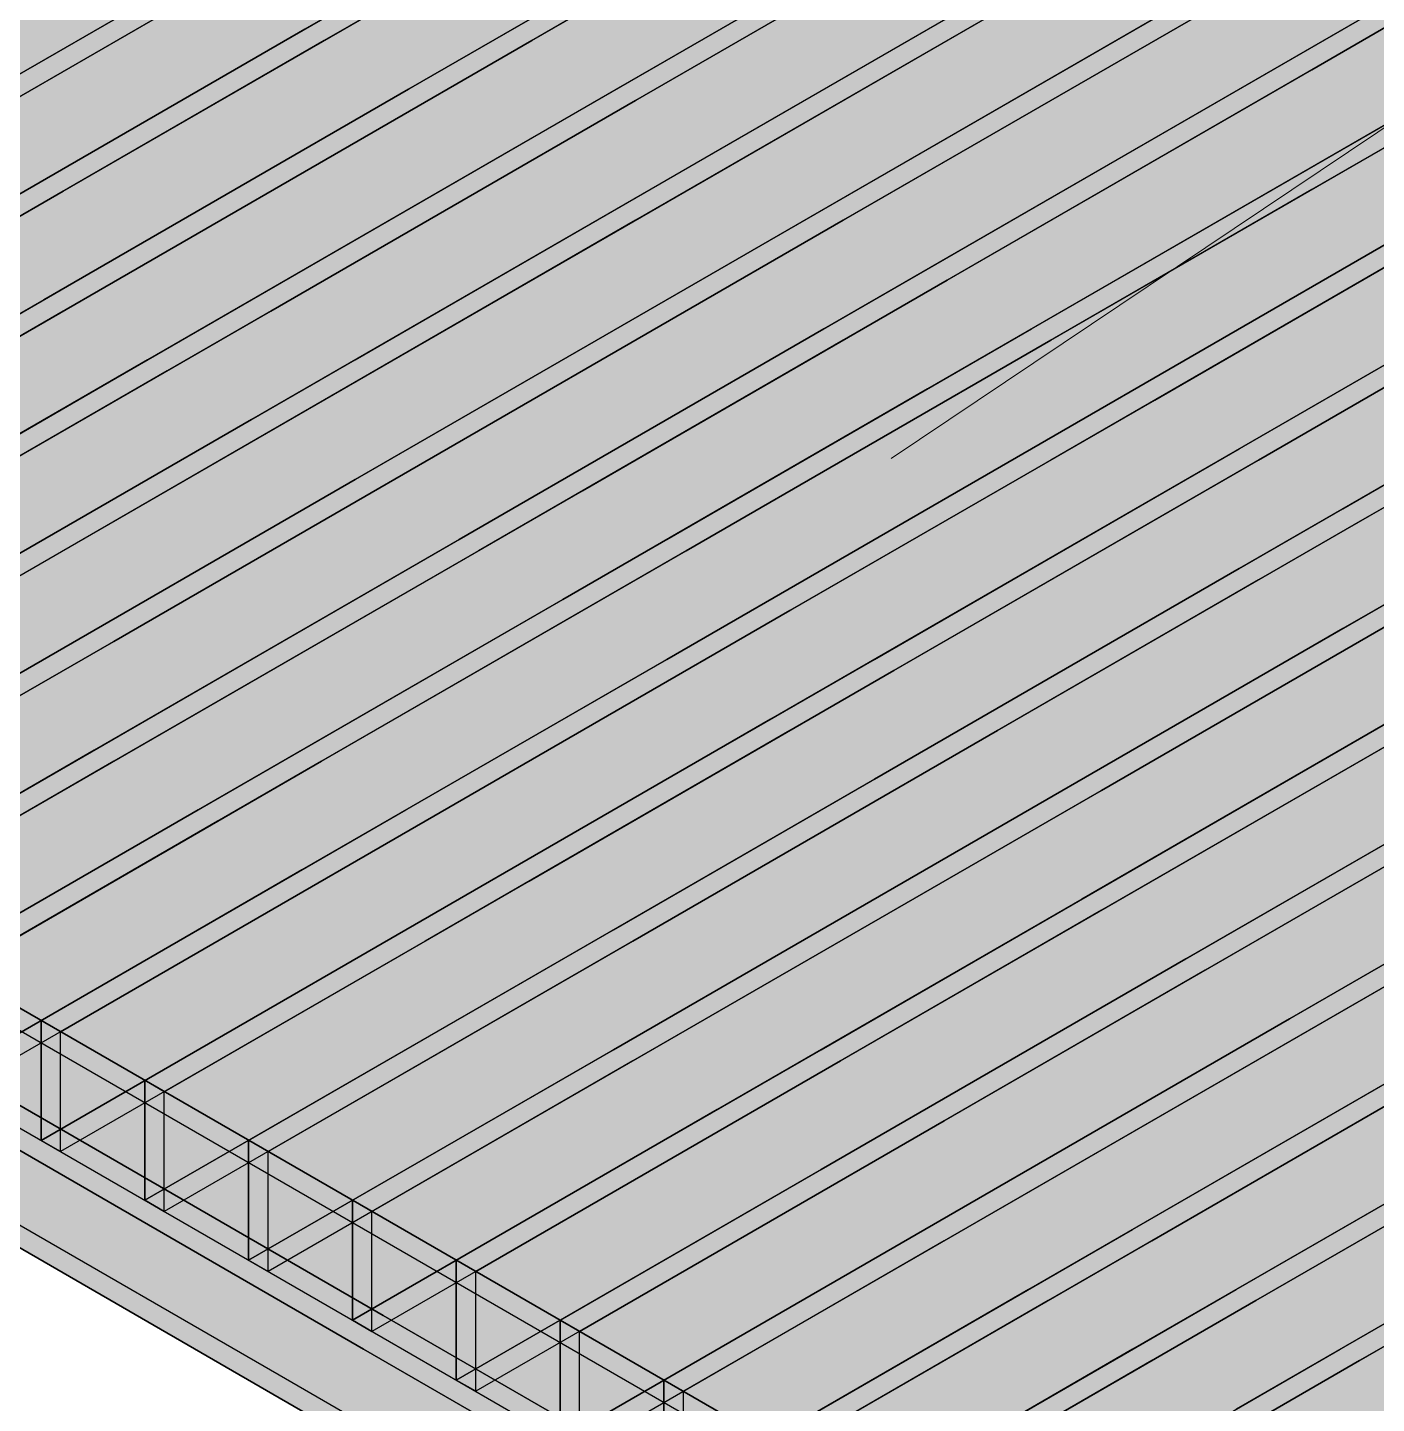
# Model space of a CAD drawing. Header units: metres. Extents: x 0 to 28.4, y 0 to 5.9.
# Drawn here: x 20.823 to 21.395, y 4.732 to 5.315 of the extents above; entities that cross this region are included whole.
import ezdxf

# ---------------------------------------------------------------- set-up
doc = ezdxf.new("R2010")
doc.units = ezdxf.units.M
doc.header["$LTSCALE"] = 0.25
doc.layers.add('ISO-ARISTAS', color=8, linetype='CONTINUOUS')
doc.layers.add('ISO-CONCRETO-SUP', color=254, linetype='CONTINUOUS', true_color=0xe8e8e8)
doc.layers.add('LLAMADAS', color=30, linetype='CONTINUOUS', lineweight=18)

msp = doc.modelspace()

# ---------------------------------------------------------------- linework, layer by layer
at = {"layer": 'ISO-ARISTAS', "color": 250}
for p, q in [((20.94072, 5.3142), (21.09529, 5.40344)), ((21.09529, 5.40344), (20.94072, 5.3142)), ((21.02871, 5.3142), (21.18327, 5.40344)), ((21.02871, 5.3142), (21.18327, 5.40344)), ((21.10354, 5.39868), (20.94897, 5.30944)), ((21.10354, 5.39868), (20.94897, 5.30944)), ((21.03696, 5.30944), (21.19152, 5.39868)), ((21.19152, 5.39868), (21.03696, 5.30944)), ((21.27126, 5.30184), (21.42583, 5.39108)), ((21.42583, 5.39108), (21.27126, 5.30184)), ((21.35925, 5.30184), (21.51382, 5.39108)), ((21.35925, 5.30184), (21.51382, 5.39108)), ((21.43408, 5.38632), (21.27951, 5.29708)), ((21.43408, 5.38632), (21.27951, 5.29708)), ((21.3675, 5.29708), (21.52207, 5.38632)), ((21.52207, 5.38632), (21.3675, 5.29708)), ((20.98471, 5.2888), (21.13928, 5.37804)), ((21.13928, 5.37804), (20.98471, 5.2888)), ((21.0727, 5.2888), (21.22727, 5.37804)), ((21.0727, 5.2888), (21.22727, 5.37804)), ((21.14753, 5.37328), (20.99296, 5.28404)), ((21.14753, 5.37328), (20.99296, 5.28404)), ((21.08095, 5.28404), (21.23552, 5.37328)), ((21.23552, 5.37328), (21.08095, 5.28404)), ((21.31526, 5.27644), (21.46983, 5.36568)), ((21.46983, 5.36568), (21.31526, 5.27644)), ((20.78615, 5.27576), (20.94072, 5.365)), ((20.78615, 5.27576), (20.94072, 5.365)), ((20.7944, 5.271), (20.94897, 5.36024)), ((20.94897, 5.36024), (20.7944, 5.271)), ((21.47807, 5.36092), (21.32351, 5.27168)), ((21.47807, 5.36092), (21.32351, 5.27168)), ((21.02871, 5.2634), (21.18327, 5.35264)), ((21.18327, 5.35264), (21.02871, 5.2634)), ((21.19152, 5.34788), (21.03696, 5.25864)), ((21.19152, 5.34788), (21.03696, 5.25864)), ((21.11669, 5.2634), (21.27126, 5.35264)), ((21.11669, 5.2634), (21.27126, 5.35264)), ((21.12494, 5.25864), (21.27951, 5.34788)), ((21.27951, 5.34788), (21.12494, 5.25864)), ((20.74216, 5.25036), (20.89672, 5.3396)), ((20.89672, 5.3396), (20.74216, 5.25036)), ((20.83014, 5.25036), (20.98471, 5.3396)), ((20.83014, 5.25036), (20.98471, 5.3396)), ((21.35925, 5.25104), (21.51382, 5.34028)), ((21.51382, 5.34028), (21.35925, 5.25104)), ((20.90497, 5.33484), (20.75041, 5.2456)), ((20.90497, 5.33484), (20.75041, 5.2456)), ((20.83839, 5.2456), (20.99296, 5.33484)), ((20.99296, 5.33484), (20.83839, 5.2456)), ((21.52207, 5.33552), (21.3675, 5.24628)), ((21.52207, 5.33552), (21.3675, 5.24628)), ((21.0727, 5.238), (21.22727, 5.32724)), ((21.22727, 5.32724), (21.0727, 5.238)), ((21.16069, 5.238), (21.31526, 5.32724)), ((21.16069, 5.238), (21.31526, 5.32724)), ((21.23552, 5.32248), (21.08095, 5.23324)), ((21.23552, 5.32248), (21.08095, 5.23324)), ((21.16894, 5.23324), (21.32351, 5.32248)), ((21.32351, 5.32248), (21.16894, 5.23324)), ((20.78615, 5.22496), (20.94072, 5.3142)), ((20.94072, 5.3142), (20.78615, 5.22496)), ((20.87414, 5.22496), (21.02871, 5.3142)), ((20.87414, 5.22496), (21.02871, 5.3142)), ((20.94897, 5.30944), (20.7944, 5.2202)), ((20.94897, 5.30944), (20.7944, 5.2202)), ((20.88239, 5.2202), (21.03696, 5.30944)), ((21.03696, 5.30944), (20.88239, 5.2202)), ((21.11669, 5.2126), (21.27126, 5.30184)), ((21.27126, 5.30184), (21.11669, 5.2126)), ((21.20468, 5.2126), (21.35925, 5.30184)), ((21.20468, 5.2126), (21.35925, 5.30184)), ((21.27951, 5.29708), (21.12494, 5.20784)), ((21.27951, 5.29708), (21.12494, 5.20784)), ((21.21293, 5.20784), (21.3675, 5.29708)), ((21.3675, 5.29708), (21.21293, 5.20784)), ((20.83014, 5.19956), (20.98471, 5.2888)), ((20.98471, 5.2888), (20.83014, 5.19956)), ((20.99296, 5.28404), (20.83839, 5.1948)), ((20.99296, 5.28404), (20.83839, 5.1948)), ((20.91813, 5.19956), (21.0727, 5.2888)), ((20.91813, 5.19956), (21.0727, 5.2888)), ((20.92638, 5.1948), (21.08095, 5.28404)), ((21.08095, 5.28404), (20.92638, 5.1948)), ((21.16069, 5.1872), (21.31526, 5.27644)), ((21.31526, 5.27644), (21.16069, 5.1872)), ((21.24868, 5.1872), (21.40325, 5.27644)), ((21.24868, 5.1872), (21.40325, 5.27644)), ((21.32351, 5.27168), (21.16894, 5.18244)), ((21.32351, 5.27168), (21.16894, 5.18244)), ((21.25693, 5.18244), (21.41149, 5.27168)), ((21.41149, 5.27168), (21.25693, 5.18244)), ((20.87414, 5.17416), (21.02871, 5.2634)), ((21.02871, 5.2634), (20.87414, 5.17416)), ((20.96213, 5.17416), (21.11669, 5.2634)), ((20.96213, 5.17416), (21.11669, 5.2634)), ((21.03696, 5.25864), (20.88239, 5.1694)), ((21.03696, 5.25864), (20.88239, 5.1694)), ((20.97038, 5.1694), (21.12494, 5.25864)), ((21.12494, 5.25864), (20.97038, 5.1694)), ((20.67558, 5.16112), (20.83014, 5.25036)), ((20.67558, 5.16112), (20.83014, 5.25036)), ((21.20468, 5.1618), (21.35925, 5.25104)), ((21.35925, 5.25104), (21.20468, 5.1618)), ((21.29267, 5.1618), (21.44724, 5.25104)), ((21.29267, 5.1618), (21.44724, 5.25104)), ((20.68382, 5.15636), (20.83839, 5.2456)), ((20.83839, 5.2456), (20.68382, 5.15636)), ((21.3675, 5.24628), (21.21293, 5.15704)), ((21.3675, 5.24628), (21.21293, 5.15704)), ((21.30092, 5.15704), (21.45549, 5.24628)), ((21.45549, 5.24628), (21.30092, 5.15704)), ((20.91813, 5.14876), (21.0727, 5.238)), ((21.0727, 5.238), (20.91813, 5.14876)), ((21.00612, 5.14876), (21.16069, 5.238)), ((21.00612, 5.14876), (21.16069, 5.238)), ((21.08095, 5.23324), (20.92638, 5.144)), ((21.08095, 5.23324), (20.92638, 5.144)), ((21.01437, 5.144), (21.16894, 5.23324)), ((21.16894, 5.23324), (21.01437, 5.144)), ((21.24868, 5.1364), (21.40325, 5.22564)), ((21.40325, 5.22564), (21.24868, 5.1364)), ((21.33667, 5.1364), (21.49123, 5.22564)), ((21.33667, 5.1364), (21.49123, 5.22564)), ((20.71957, 5.13572), (20.87414, 5.22496)), ((20.71957, 5.13572), (20.87414, 5.22496)), ((20.72782, 5.13096), (20.88239, 5.2202)), ((20.88239, 5.2202), (20.72782, 5.13096)), ((21.41149, 5.22088), (21.25693, 5.13164)), ((21.41149, 5.22088), (21.25693, 5.13164)), ((21.34491, 5.13164), (21.49948, 5.22088)), ((21.49948, 5.22088), (21.34491, 5.13164)), ((20.96213, 5.12336), (21.11669, 5.2126)), ((21.11669, 5.2126), (20.96213, 5.12336)), ((21.05011, 5.12336), (21.20468, 5.2126)), ((21.05011, 5.12336), (21.20468, 5.2126)), ((21.12494, 5.20784), (20.97038, 5.1186)), ((21.12494, 5.20784), (20.97038, 5.1186)), ((21.05836, 5.1186), (21.21293, 5.20784)), ((21.21293, 5.20784), (21.05836, 5.1186)), ((20.67558, 5.11032), (20.83014, 5.19956)), ((20.83014, 5.19956), (20.67558, 5.11032)), ((20.76356, 5.11032), (20.91813, 5.19956)), ((20.76356, 5.11032), (20.91813, 5.19956)), ((21.29267, 5.111), (21.44724, 5.20024)), ((21.44724, 5.20024), (21.29267, 5.111)), ((21.38066, 5.111), (21.53523, 5.20024)), ((21.38066, 5.111), (21.53523, 5.20024)), ((20.83839, 5.1948), (20.68382, 5.10556)), ((20.83839, 5.1948), (20.68382, 5.10556)), ((20.77181, 5.10556), (20.92638, 5.1948)), ((20.92638, 5.1948), (20.77181, 5.10556)), ((21.45549, 5.19548), (21.30092, 5.10624)), ((21.45549, 5.19548), (21.30092, 5.10624)), ((21.38891, 5.10624), (21.54348, 5.19548)), ((21.54348, 5.19548), (21.38891, 5.10624)), ((21.00612, 5.09796), (21.16069, 5.1872)), ((21.16069, 5.1872), (21.00612, 5.09796)), ((21.09411, 5.09796), (21.24868, 5.1872)), ((21.09411, 5.09796), (21.24868, 5.1872)), ((21.16894, 5.18244), (21.01437, 5.0932)), ((21.16894, 5.18244), (21.01437, 5.0932)), ((21.10236, 5.0932), (21.25693, 5.18244)), ((21.25693, 5.18244), (21.10236, 5.0932)), ((20.71957, 5.08492), (20.87414, 5.17416)), ((20.87414, 5.17416), (20.71957, 5.08492)), ((20.80756, 5.08492), (20.96213, 5.17416)), ((20.80756, 5.08492), (20.96213, 5.17416)), ((21.33667, 5.0856), (21.49123, 5.17484)), ((21.49123, 5.17484), (21.33667, 5.0856)), ((20.88239, 5.1694), (20.72782, 5.08016)), ((20.88239, 5.1694), (20.72782, 5.08016)), ((20.81581, 5.08016), (20.97038, 5.1694)), ((20.97038, 5.1694), (20.81581, 5.08016)), ((21.49948, 5.17008), (21.34491, 5.08084)), ((21.49948, 5.17008), (21.34491, 5.08084)), ((21.05011, 5.07256), (21.20468, 5.1618)), ((21.20468, 5.1618), (21.05011, 5.07256)), ((21.1381, 5.07256), (21.29267, 5.1618)), ((21.1381, 5.07256), (21.29267, 5.1618)), ((21.21293, 5.15704), (21.05836, 5.0678)), ((21.21293, 5.15704), (21.05836, 5.0678)), ((21.14635, 5.0678), (21.30092, 5.15704)), ((21.30092, 5.15704), (21.14635, 5.0678)), ((20.76356, 5.05952), (20.91813, 5.14876)), ((20.91813, 5.14876), (20.76356, 5.05952)), ((20.92638, 5.144), (20.77181, 5.05476)), ((20.92638, 5.144), (20.77181, 5.05476)), ((20.85155, 5.05952), (21.00612, 5.14876)), ((20.85155, 5.05952), (21.00612, 5.14876)), ((20.8598, 5.05476), (21.01437, 5.144)), ((21.01437, 5.144), (20.8598, 5.05476)), ((21.38066, 5.0602), (21.53523, 5.14944)), ((21.53523, 5.14944), (21.38066, 5.0602)), ((21.54348, 5.14468), (21.38891, 5.05544)), ((21.54348, 5.14468), (21.38891, 5.05544)), ((21.09411, 5.04716), (21.24868, 5.1364)), ((21.24868, 5.1364), (21.09411, 5.04716)), ((21.1821, 5.04716), (21.33667, 5.1364)), ((21.1821, 5.04716), (21.33667, 5.1364)), ((21.25693, 5.13164), (21.10236, 5.0424)), ((21.25693, 5.13164), (21.10236, 5.0424)), ((21.19035, 5.0424), (21.34491, 5.13164)), ((21.34491, 5.13164), (21.19035, 5.0424)), ((20.80756, 5.03412), (20.96213, 5.12336)), ((20.96213, 5.12336), (20.80756, 5.03412)), ((20.89555, 5.03412), (21.05011, 5.12336)), ((20.89555, 5.03412), (21.05011, 5.12336)), ((20.97038, 5.1186), (20.81581, 5.02936)), ((20.97038, 5.1186), (20.81581, 5.02936)), ((20.9038, 5.02936), (21.05836, 5.1186)), ((21.05836, 5.1186), (20.9038, 5.02936)), ((21.1381, 5.02176), (21.29267, 5.111)), ((21.29267, 5.111), (21.1381, 5.02176)), ((21.22609, 5.02176), (21.38066, 5.111)), ((21.22609, 5.02176), (21.38066, 5.111)), ((21.30092, 5.10624), (21.14635, 5.017)), ((21.30092, 5.10624), (21.14635, 5.017)), ((21.23434, 5.017), (21.38891, 5.10624)), ((21.38891, 5.10624), (21.23434, 5.017)), ((20.85155, 5.00872), (21.00612, 5.09796)), ((21.00612, 5.09796), (20.85155, 5.00872)), ((20.93954, 5.00872), (21.09411, 5.09796)), ((20.93954, 5.00872), (21.09411, 5.09796)), ((21.01437, 5.0932), (20.8598, 5.00396)), ((21.01437, 5.0932), (20.8598, 5.00396)), ((20.94779, 5.00396), (21.10236, 5.0932)), ((21.10236, 5.0932), (20.94779, 5.00396)), ((21.1821, 4.99636), (21.33667, 5.0856)), ((21.33667, 5.0856), (21.1821, 4.99636)), ((21.27009, 4.99636), (21.42465, 5.0856)), ((21.27009, 4.99636), (21.42465, 5.0856)), ((21.34491, 5.08084), (21.19035, 4.9916)), ((21.34491, 5.08084), (21.19035, 4.9916)), ((21.27833, 4.9916), (21.4329, 5.08084)), ((21.4329, 5.08084), (21.27833, 4.9916)), ((20.89555, 4.98332), (21.05011, 5.07256)), ((21.05011, 5.07256), (20.89555, 4.98332)), ((20.98353, 4.98332), (21.1381, 5.07256)), ((20.98353, 4.98332), (21.1381, 5.07256)), ((21.05836, 5.0678), (20.9038, 4.97856)), ((21.05836, 5.0678), (20.9038, 4.97856)), ((20.99178, 4.97856), (21.14635, 5.0678)), ((21.14635, 5.0678), (20.99178, 4.97856)), ((20.69698, 4.97028), (20.85155, 5.05952)), ((20.69698, 4.97028), (20.85155, 5.05952)), ((21.22609, 4.97096), (21.38066, 5.0602)), ((21.38066, 5.0602), (21.22609, 4.97096)), ((21.31408, 4.97096), (21.46865, 5.0602)), ((21.31408, 4.97096), (21.46865, 5.0602)), ((20.70523, 4.96552), (20.8598, 5.05476)), ((20.8598, 5.05476), (20.70523, 4.96552)), ((21.38891, 5.05544), (21.23434, 4.9662)), ((21.38891, 5.05544), (21.23434, 4.9662)), ((21.32233, 4.9662), (21.4769, 5.05544)), ((21.4769, 5.05544), (21.32233, 4.9662)), ((20.93954, 4.95792), (21.09411, 5.04716)), ((21.09411, 5.04716), (20.93954, 4.95792)), ((21.02753, 4.95792), (21.1821, 5.04716)), ((21.02753, 4.95792), (21.1821, 5.04716)), ((21.10236, 5.0424), (20.94779, 4.95316)), ((21.10236, 5.0424), (20.94779, 4.95316)), ((21.03578, 4.95316), (21.19035, 5.0424)), ((21.19035, 5.0424), (21.03578, 4.95316)), ((20.74098, 4.94488), (20.89555, 5.03412)), ((20.74098, 4.94488), (20.89555, 5.03412)), ((21.27009, 4.94556), (21.42465, 5.0348)), ((21.42465, 5.0348), (21.27009, 4.94556)), ((21.35807, 4.94556), (21.51264, 5.0348)), ((21.35807, 4.94556), (21.51264, 5.0348)), ((20.74923, 4.94012), (20.9038, 5.02936)), ((20.9038, 5.02936), (20.74923, 4.94012)), ((21.4329, 5.03004), (21.27833, 4.9408)), ((21.4329, 5.03004), (21.27833, 4.9408)), ((21.36632, 4.9408), (21.52089, 5.03004)), ((21.52089, 5.03004), (21.36632, 4.9408)), ((20.98353, 4.93252), (21.1381, 5.02176)), ((21.1381, 5.02176), (20.98353, 4.93252)), ((21.07152, 4.93252), (21.22609, 5.02176)), ((21.07152, 4.93252), (21.22609, 5.02176)), ((21.14635, 5.017), (20.99178, 4.92776)), ((21.14635, 5.017), (20.99178, 4.92776)), ((21.07977, 4.92776), (21.23434, 5.017)), ((21.23434, 5.017), (21.07977, 4.92776)), ((20.69698, 4.91948), (20.85155, 5.00872)), ((20.85155, 5.00872), (20.69698, 4.91948)), ((20.8598, 5.00396), (20.70523, 4.91472)), ((20.8598, 5.00396), (20.70523, 4.91472)), ((20.78497, 4.91948), (20.93954, 5.00872)), ((20.78497, 4.91948), (20.93954, 5.00872)), ((20.79322, 4.91472), (20.94779, 5.00396)), ((20.94779, 5.00396), (20.79322, 4.91472)), ((21.31408, 4.92016), (21.46865, 5.0094)), ((21.46865, 5.0094), (21.31408, 4.92016)), ((21.4769, 5.00464), (21.32233, 4.9154)), ((21.4769, 5.00464), (21.32233, 4.9154)), ((21.02753, 4.90712), (21.1821, 4.99636)), ((21.1821, 4.99636), (21.02753, 4.90712)), ((21.11552, 4.90712), (21.27009, 4.99636)), ((21.11552, 4.90712), (21.27009, 4.99636)), ((21.19035, 4.9916), (21.03578, 4.90236)), ((21.19035, 4.9916), (21.03578, 4.90236)), ((21.12377, 4.90236), (21.27833, 4.9916)), ((21.27833, 4.9916), (21.12377, 4.90236)), ((20.74098, 4.89408), (20.89555, 4.98332)), ((20.89555, 4.98332), (20.74098, 4.89408)), ((20.82897, 4.89408), (20.98353, 4.98332)), ((20.82897, 4.89408), (20.98353, 4.98332)), ((21.35807, 4.89476), (21.51264, 4.984)), ((21.51264, 4.984), (21.35807, 4.89476)), ((20.9038, 4.97856), (20.74923, 4.88932)), ((20.9038, 4.97856), (20.74923, 4.88932)), ((20.83722, 4.88932), (20.99178, 4.97856)), ((20.99178, 4.97856), (20.83722, 4.88932)), ((21.52089, 4.97924), (21.36632, 4.89)), ((21.52089, 4.97924), (21.36632, 4.89)), ((21.07152, 4.88172), (21.22609, 4.97096)), ((21.22609, 4.97096), (21.07152, 4.88172)), ((21.15951, 4.88172), (21.31408, 4.97096)), ((21.15951, 4.88172), (21.31408, 4.97096)), ((21.23434, 4.9662), (21.07977, 4.87696)), ((21.23434, 4.9662), (21.07977, 4.87696)), ((21.16776, 4.87696), (21.32233, 4.9662)), ((21.32233, 4.9662), (21.16776, 4.87696)), ((20.78497, 4.86868), (20.93954, 4.95792)), ((20.93954, 4.95792), (20.78497, 4.86868)), ((20.87296, 4.86868), (21.02753, 4.95792)), ((20.87296, 4.86868), (21.02753, 4.95792)), ((20.94779, 4.95316), (20.79322, 4.86392)), ((20.94779, 4.95316), (20.79322, 4.86392)), ((20.88121, 4.86392), (21.03578, 4.95316)), ((21.03578, 4.95316), (20.88121, 4.86392)), ((21.11552, 4.85632), (21.27009, 4.94556)), ((21.27009, 4.94556), (21.11552, 4.85632)), ((21.20351, 4.85632), (21.35807, 4.94556)), ((21.20351, 4.85632), (21.35807, 4.94556)), ((21.27833, 4.9408), (21.12377, 4.85156)), ((21.27833, 4.9408), (21.12377, 4.85156)), ((21.21175, 4.85156), (21.36632, 4.9408)), ((21.36632, 4.9408), (21.21175, 4.85156)), ((20.82897, 4.84328), (20.98353, 4.93252)), ((20.98353, 4.93252), (20.82897, 4.84328)), ((20.91695, 4.84328), (21.07152, 4.93252)), ((20.91695, 4.84328), (21.07152, 4.93252)), ((20.99178, 4.92776), (20.83722, 4.83852)), ((20.99178, 4.92776), (20.83722, 4.83852)), ((20.9252, 4.83852), (21.07977, 4.92776)), ((21.07977, 4.92776), (20.9252, 4.83852)), ((21.15951, 4.83092), (21.31408, 4.92016)), ((21.31408, 4.92016), (21.15951, 4.83092)), ((21.2475, 4.83092), (21.40207, 4.92016)), ((21.2475, 4.83092), (21.40207, 4.92016)), ((21.32233, 4.9154), (21.16776, 4.82616)), ((21.32233, 4.9154), (21.16776, 4.82616)), ((21.25575, 4.82616), (21.41032, 4.9154)), ((21.41032, 4.9154), (21.25575, 4.82616)), ((20.96566, 4.80564), (20.79297, 4.90534)), ((20.96566, 4.80564), (20.79297, 4.90534)), ((20.97391, 4.8104), (20.80122, 4.9101)), ((20.80122, 4.9101), (20.97391, 4.8104)), ((20.87296, 4.81788), (21.02753, 4.90712)), ((21.02753, 4.90712), (20.87296, 4.81788)), ((20.96095, 4.81788), (21.11552, 4.90712)), ((20.96095, 4.81788), (21.11552, 4.90712)), ((21.03578, 4.90236), (20.88121, 4.81312)), ((21.03578, 4.90236), (20.88121, 4.81312)), ((20.9692, 4.81312), (21.12377, 4.90236)), ((21.12377, 4.90236), (20.9692, 4.81312)), ((20.82897, 4.84328), (20.82897, 4.89408)), ((20.83722, 4.88932), (20.82897, 4.89408)), ((20.83722, 4.88932), (20.82897, 4.89408)), ((20.82897, 4.89408), (20.82897, 4.84328)), ((21.20351, 4.80552), (21.35807, 4.89476)), ((21.35807, 4.89476), (21.20351, 4.80552)), ((21.29149, 4.80552), (21.44606, 4.89476)), ((21.29149, 4.80552), (21.44606, 4.89476)), ((20.83722, 4.83852), (20.83722, 4.88932)), ((20.83722, 4.83852), (20.83722, 4.88932)), ((21.36632, 4.89), (21.21175, 4.80076)), ((21.36632, 4.89), (21.21175, 4.80076)), ((21.29974, 4.80076), (21.45431, 4.89)), ((21.45431, 4.89), (21.29974, 4.80076)), ((20.91695, 4.79248), (21.07152, 4.88172)), ((21.07152, 4.88172), (20.91695, 4.79248)), ((21.00494, 4.79248), (21.15951, 4.88172)), ((21.00494, 4.79248), (21.15951, 4.88172)), ((21.07977, 4.87696), (20.9252, 4.78772)), ((21.07977, 4.87696), (20.9252, 4.78772)), ((21.01319, 4.78772), (21.16776, 4.87696)), ((21.16776, 4.87696), (21.01319, 4.78772)), ((20.97391, 4.76912), (20.80122, 4.86883)), ((20.80122, 4.86883), (20.97391, 4.76912)), ((20.87296, 4.81788), (20.87296, 4.86868)), ((20.88121, 4.86392), (20.87296, 4.86868)), ((20.88121, 4.86392), (20.87296, 4.86868)), ((20.87296, 4.86868), (20.87296, 4.81788)), ((20.88121, 4.81312), (20.88121, 4.86392)), ((20.88121, 4.81312), (20.88121, 4.86392)), ((21.2475, 4.78012), (21.40207, 4.86936)), ((21.40207, 4.86936), (21.2475, 4.78012)), ((21.41032, 4.8646), (21.25575, 4.77536)), ((21.41032, 4.8646), (21.25575, 4.77536)), ((21.33549, 4.78012), (21.49006, 4.86936)), ((21.33549, 4.78012), (21.49006, 4.86936)), ((21.34374, 4.77536), (21.4983, 4.8646)), ((21.4983, 4.8646), (21.34374, 4.77536)), ((20.80122, 4.8593), (20.97391, 4.7596)), ((20.80122, 4.8593), (20.97391, 4.7596)), ((20.80122, 4.8593), (20.97391, 4.7596)), ((20.80122, 4.8593), (20.97391, 4.7596)), ((20.96566, 4.75484), (20.79297, 4.85454)), ((20.79297, 4.85454), (20.96566, 4.75484)), ((20.96095, 4.76708), (21.11552, 4.85632)), ((21.11552, 4.85632), (20.96095, 4.76708)), ((21.04894, 4.76708), (21.20351, 4.85632)), ((21.04894, 4.76708), (21.20351, 4.85632)), ((21.12377, 4.85156), (20.9692, 4.76232)), ((21.12377, 4.85156), (20.9692, 4.76232)), ((21.05719, 4.76232), (21.21175, 4.85156)), ((21.21175, 4.85156), (21.05719, 4.76232)), ((20.92991, 4.74372), (20.75723, 4.84342)), ((20.92991, 4.74372), (20.75723, 4.84342)), ((20.83722, 4.83852), (20.82897, 4.84328)), ((20.82897, 4.84328), (20.83722, 4.83852)), ((20.91695, 4.79248), (20.91695, 4.84328)), ((20.9252, 4.83852), (20.91695, 4.84328)), ((20.9252, 4.83852), (20.91695, 4.84328)), ((20.91695, 4.84328), (20.91695, 4.79248)), ((21.29149, 4.75472), (21.44606, 4.84396)), ((21.44606, 4.84396), (21.29149, 4.75472)), ((21.37948, 4.75472), (21.53405, 4.84396)), ((21.37948, 4.75472), (21.53405, 4.84396)), ((20.9252, 4.78772), (20.9252, 4.83852)), ((20.9252, 4.78772), (20.9252, 4.83852)), ((21.45431, 4.8392), (21.29974, 4.74996)), ((21.45431, 4.8392), (21.29974, 4.74996)), ((21.38773, 4.74996), (21.5423, 4.8392)), ((21.5423, 4.8392), (21.38773, 4.74996)), ((20.92991, 4.7342), (20.75723, 4.8339)), ((20.75723, 4.8339), (20.92991, 4.7342)), ((21.00494, 4.74168), (21.15951, 4.83092)), ((21.15951, 4.83092), (21.00494, 4.74168)), ((21.09293, 4.74168), (21.2475, 4.83092)), ((21.09293, 4.74168), (21.2475, 4.83092)), ((21.16776, 4.82616), (21.01319, 4.73692)), ((21.16776, 4.82616), (21.01319, 4.73692)), ((21.10118, 4.73692), (21.25575, 4.82616)), ((21.25575, 4.82616), (21.10118, 4.73692)), ((20.88121, 4.81312), (20.87296, 4.81788)), ((20.87296, 4.81788), (20.88121, 4.81312)), ((20.96095, 4.76708), (20.96095, 4.81788)), ((20.9692, 4.81312), (20.96095, 4.81788)), ((20.9692, 4.81312), (20.96095, 4.81788)), ((20.96095, 4.81788), (20.96095, 4.76708)), ((21.33549, 4.72932), (21.49006, 4.81856)), ((21.49006, 4.81856), (21.33549, 4.72932)), ((20.9692, 4.76232), (20.9692, 4.81312)), ((20.9692, 4.76232), (20.9692, 4.81312)), ((21.4983, 4.8138), (21.34374, 4.72456)), ((21.4983, 4.8138), (21.34374, 4.72456)), ((21.13834, 4.70594), (20.96566, 4.80564)), ((21.13834, 4.70594), (20.96566, 4.80564)), ((21.14659, 4.7107), (20.97391, 4.8104)), ((20.97391, 4.8104), (21.14659, 4.7107)), ((21.04894, 4.71628), (21.20351, 4.80552)), ((21.20351, 4.80552), (21.04894, 4.71628)), ((21.13693, 4.71628), (21.29149, 4.80552)), ((21.13693, 4.71628), (21.29149, 4.80552)), ((21.21175, 4.80076), (21.05719, 4.71152)), ((21.21175, 4.80076), (21.05719, 4.71152)), ((21.14517, 4.71152), (21.29974, 4.80076)), ((21.29974, 4.80076), (21.14517, 4.71152)), ((20.9252, 4.78772), (20.91695, 4.79248)), ((20.91695, 4.79248), (20.9252, 4.78772)), ((21.00494, 4.74168), (21.00494, 4.79248)), ((21.01319, 4.78772), (21.00494, 4.79248)), ((21.01319, 4.78772), (21.00494, 4.79248)), ((21.00494, 4.79248), (21.00494, 4.74168)), ((21.01319, 4.73692), (21.01319, 4.78772)), ((21.01319, 4.73692), (21.01319, 4.78772)), ((21.09293, 4.69088), (21.2475, 4.78012)), ((21.2475, 4.78012), (21.09293, 4.69088)), ((21.18092, 4.69088), (21.33549, 4.78012)), ((21.18092, 4.69088), (21.33549, 4.78012)), ((21.25575, 4.77536), (21.10118, 4.68612)), ((21.25575, 4.77536), (21.10118, 4.68612)), ((21.18917, 4.68612), (21.34374, 4.77536)), ((21.34374, 4.77536), (21.18917, 4.68612)), ((20.9692, 4.76232), (20.96095, 4.76708)), ((20.96095, 4.76708), (20.9692, 4.76232)), ((21.14659, 4.66943), (20.97391, 4.76912)), ((20.97391, 4.76912), (21.14659, 4.66943)), ((21.04894, 4.71628), (21.04894, 4.76708)), ((21.05719, 4.76232), (21.04894, 4.76708)), ((21.05719, 4.76232), (21.04894, 4.76708)), ((21.04894, 4.76708), (21.04894, 4.71628)), ((20.97391, 4.7596), (21.14659, 4.6599)), ((20.97391, 4.7596), (21.14659, 4.6599)), ((20.97391, 4.7596), (21.14659, 4.6599)), ((20.97391, 4.7596), (21.14659, 4.6599)), ((21.05719, 4.71152), (21.05719, 4.76232)), ((21.05719, 4.71152), (21.05719, 4.76232)), ((21.13834, 4.65514), (20.96566, 4.75484)), ((20.96566, 4.75484), (21.13834, 4.65514)), ((21.13693, 4.66548), (21.29149, 4.75472)), ((21.29149, 4.75472), (21.13693, 4.66548)), ((21.22491, 4.66548), (21.37948, 4.75472)), ((21.22491, 4.66548), (21.37948, 4.75472)), ((21.29974, 4.74996), (21.14517, 4.66072)), ((21.29974, 4.74996), (21.14517, 4.66072)), ((21.23316, 4.66072), (21.38773, 4.74996)), ((21.38773, 4.74996), (21.23316, 4.66072)), ((21.1026, 4.64403), (20.92991, 4.74372)), ((21.1026, 4.64403), (20.92991, 4.74372)), ((21.01319, 4.73692), (21.00494, 4.74168)), ((21.00494, 4.74168), (21.01319, 4.73692)), ((21.09293, 4.69088), (21.09293, 4.74168)), ((21.10118, 4.73692), (21.09293, 4.74168)), ((21.10118, 4.73692), (21.09293, 4.74168)), ((21.09293, 4.74168), (21.09293, 4.69088)), ((21.10118, 4.68612), (21.10118, 4.73692)), ((21.10118, 4.68612), (21.10118, 4.73692)), ((21.1026, 4.6345), (20.92991, 4.7342)), ((20.92991, 4.7342), (21.1026, 4.6345))]:
    msp.add_line(p, q, dxfattribs=at)
at = {"layer": 'ISO-CONCRETO-SUP', "true_color": 0x424b57}
for points in [[(21.09529, 5.40344), (20.94072, 5.3142), (21.09529, 5.45424), (20.94072, 5.365)], [(21.10354, 5.39868), (20.94897, 5.30944), (21.10354, 5.44948), (20.94897, 5.36024)], [(21.42583, 5.39108), (21.27126, 5.30184), (21.42583, 5.44188), (21.27126, 5.35264)], [(21.43408, 5.38632), (21.27951, 5.29708), (21.43408, 5.43712), (21.27951, 5.34788)], [(21.13928, 5.37804), (20.98471, 5.2888), (21.13928, 5.42884), (20.98471, 5.3396)], [(21.14753, 5.37328), (20.99296, 5.28404), (21.14753, 5.42408), (20.99296, 5.33484)], [(20.85273, 5.365), (20.69816, 5.27576), (20.85273, 5.4158), (20.69816, 5.32656)], [(21.46983, 5.36568), (21.31526, 5.27644), (21.46983, 5.41648), (21.31526, 5.32724)], [(20.86098, 5.36024), (20.70641, 5.271), (20.86098, 5.41104), (20.70641, 5.3218)], [(21.47807, 5.36092), (21.32351, 5.27168), (21.47807, 5.41172), (21.32351, 5.32248)], [(21.18327, 5.35264), (21.02871, 5.2634), (21.18327, 5.40344), (21.02871, 5.3142)], [(21.19152, 5.34788), (21.03696, 5.25864), (21.19152, 5.39868), (21.03696, 5.30944)], [(20.89672, 5.3396), (20.74216, 5.25036), (20.89672, 5.3904), (20.74216, 5.30116)], [(21.51382, 5.34028), (21.35925, 5.25104), (21.51382, 5.39108), (21.35925, 5.30184)], [(20.90497, 5.33484), (20.75041, 5.2456), (20.90497, 5.38564), (20.75041, 5.2964)], [(21.52207, 5.33552), (21.3675, 5.24628), (21.52207, 5.38632), (21.3675, 5.29708)], [(21.22727, 5.32724), (21.0727, 5.238), (21.22727, 5.37804), (21.0727, 5.2888)], [(21.23552, 5.32248), (21.08095, 5.23324), (21.23552, 5.37328), (21.08095, 5.28404)], [(20.94072, 5.3142), (20.78615, 5.22496), (20.94072, 5.365), (20.78615, 5.27576)], [(20.94897, 5.30944), (20.7944, 5.2202), (20.94897, 5.36024), (20.7944, 5.271)], [(21.27126, 5.30184), (21.11669, 5.2126), (21.27126, 5.35264), (21.11669, 5.2634)], [(21.27951, 5.29708), (21.12494, 5.20784), (21.27951, 5.34788), (21.12494, 5.25864)], [(20.98471, 5.2888), (20.83014, 5.19956), (20.98471, 5.3396), (20.83014, 5.25036)], [(20.99296, 5.28404), (20.83839, 5.1948), (20.99296, 5.33484), (20.83839, 5.2456)], [(21.31526, 5.27644), (21.16069, 5.1872), (21.31526, 5.32724), (21.16069, 5.238)], [(21.32351, 5.27168), (21.16894, 5.18244), (21.32351, 5.32248), (21.16894, 5.23324)], [(21.02871, 5.2634), (20.87414, 5.17416), (21.02871, 5.3142), (20.87414, 5.22496)], [(21.03696, 5.25864), (20.88239, 5.1694), (21.03696, 5.30944), (20.88239, 5.2202)], [(21.35925, 5.25104), (21.20468, 5.1618), (21.35925, 5.30184), (21.20468, 5.2126)], [(21.3675, 5.24628), (21.21293, 5.15704), (21.3675, 5.29708), (21.21293, 5.20784)], [(21.0727, 5.238), (20.91813, 5.14876), (21.0727, 5.2888), (20.91813, 5.19956)], [(21.08095, 5.23324), (20.92638, 5.144), (21.08095, 5.28404), (20.92638, 5.1948)], [(21.40325, 5.22564), (21.24868, 5.1364), (21.40325, 5.27644), (21.24868, 5.1872)], [(21.41149, 5.22088), (21.25693, 5.13164), (21.41149, 5.27168), (21.25693, 5.18244)], [(21.11669, 5.2126), (20.96213, 5.12336), (21.11669, 5.2634), (20.96213, 5.17416)], [(21.12494, 5.20784), (20.97038, 5.1186), (21.12494, 5.25864), (20.97038, 5.1694)], [(20.83014, 5.19956), (20.67558, 5.11032), (20.83014, 5.25036), (20.67558, 5.16112)], [(21.44724, 5.20024), (21.29267, 5.111), (21.44724, 5.25104), (21.29267, 5.1618)], [(20.83839, 5.1948), (20.68382, 5.10556), (20.83839, 5.2456), (20.68382, 5.15636)], [(21.45549, 5.19548), (21.30092, 5.10624), (21.45549, 5.24628), (21.30092, 5.15704)], [(21.16069, 5.1872), (21.00612, 5.09796), (21.16069, 5.238), (21.00612, 5.14876)], [(21.16894, 5.18244), (21.01437, 5.0932), (21.16894, 5.23324), (21.01437, 5.144)], [(21.49123, 5.17484), (21.33667, 5.0856), (21.49123, 5.22564), (21.33667, 5.1364)], [(20.87414, 5.17416), (20.71957, 5.08492), (20.87414, 5.22496), (20.71957, 5.13572)], [(20.88239, 5.1694), (20.72782, 5.08016), (20.88239, 5.2202), (20.72782, 5.13096)], [(21.49948, 5.17008), (21.34491, 5.08084), (21.49948, 5.22088), (21.34491, 5.13164)], [(21.20468, 5.1618), (21.05011, 5.07256), (21.20468, 5.2126), (21.05011, 5.12336)], [(21.21293, 5.15704), (21.05836, 5.0678), (21.21293, 5.20784), (21.05836, 5.1186)], [(20.91813, 5.14876), (20.76356, 5.05952), (20.91813, 5.19956), (20.76356, 5.11032)], [(21.53523, 5.14944), (21.38066, 5.0602), (21.53523, 5.20024), (21.38066, 5.111)], [(20.92638, 5.144), (20.77181, 5.05476), (20.92638, 5.1948), (20.77181, 5.10556)], [(21.54348, 5.14468), (21.38891, 5.05544), (21.54348, 5.19548), (21.38891, 5.10624)], [(21.24868, 5.1364), (21.09411, 5.04716), (21.24868, 5.1872), (21.09411, 5.09796)], [(21.25693, 5.13164), (21.10236, 5.0424), (21.25693, 5.18244), (21.10236, 5.0932)], [(20.96213, 5.12336), (20.80756, 5.03412), (20.96213, 5.17416), (20.80756, 5.08492)], [(20.97038, 5.1186), (20.81581, 5.02936), (20.97038, 5.1694), (20.81581, 5.08016)], [(21.29267, 5.111), (21.1381, 5.02176), (21.29267, 5.1618), (21.1381, 5.07256)], [(21.30092, 5.10624), (21.14635, 5.017), (21.30092, 5.15704), (21.14635, 5.0678)], [(21.00612, 5.09796), (20.85155, 5.00872), (21.00612, 5.14876), (20.85155, 5.05952)], [(21.01437, 5.0932), (20.8598, 5.00396), (21.01437, 5.144), (20.8598, 5.05476)], [(21.33667, 5.0856), (21.1821, 4.99636), (21.33667, 5.1364), (21.1821, 5.04716)], [(21.34491, 5.08084), (21.19035, 4.9916), (21.34491, 5.13164), (21.19035, 5.0424)], [(21.05011, 5.07256), (20.89555, 4.98332), (21.05011, 5.12336), (20.89555, 5.03412)], [(21.05836, 5.0678), (20.9038, 4.97856), (21.05836, 5.1186), (20.9038, 5.02936)], [(21.38066, 5.0602), (21.22609, 4.97096), (21.38066, 5.111), (21.22609, 5.02176)], [(21.38891, 5.05544), (21.23434, 4.9662), (21.38891, 5.10624), (21.23434, 5.017)], [(21.09411, 5.04716), (20.93954, 4.95792), (21.09411, 5.09796), (20.93954, 5.00872)], [(21.10236, 5.0424), (20.94779, 4.95316), (21.10236, 5.0932), (20.94779, 5.00396)], [(21.42465, 5.0348), (21.27009, 4.94556), (21.42465, 5.0856), (21.27009, 4.99636)], [(21.4329, 5.03004), (21.27833, 4.9408), (21.4329, 5.08084), (21.27833, 4.9916)], [(21.1381, 5.02176), (20.98353, 4.93252), (21.1381, 5.07256), (20.98353, 4.98332)], [(21.14635, 5.017), (20.99178, 4.92776), (21.14635, 5.0678), (20.99178, 4.97856)], [(20.85155, 5.00872), (20.69698, 4.91948), (20.85155, 5.05952), (20.69698, 4.97028)], [(21.46865, 5.0094), (21.31408, 4.92016), (21.46865, 5.0602), (21.31408, 4.97096)], [(20.8598, 5.00396), (20.70523, 4.91472), (20.8598, 5.05476), (20.70523, 4.96552)], [(21.4769, 5.00464), (21.32233, 4.9154), (21.4769, 5.05544), (21.32233, 4.9662)], [(21.1821, 4.99636), (21.02753, 4.90712), (21.1821, 5.04716), (21.02753, 4.95792)], [(21.19035, 4.9916), (21.03578, 4.90236), (21.19035, 5.0424), (21.03578, 4.95316)], [(20.89555, 4.98332), (20.74098, 4.89408), (20.89555, 5.03412), (20.74098, 4.94488)], [(21.51264, 4.984), (21.35807, 4.89476), (21.51264, 5.0348), (21.35807, 4.94556)], [(20.9038, 4.97856), (20.74923, 4.88932), (20.9038, 5.02936), (20.74923, 4.94012)], [(21.52089, 4.97924), (21.36632, 4.89), (21.52089, 5.03004), (21.36632, 4.9408)], [(21.22609, 4.97096), (21.07152, 4.88172), (21.22609, 5.02176), (21.07152, 4.93252)], [(21.23434, 4.9662), (21.07977, 4.87696), (21.23434, 5.017), (21.07977, 4.92776)], [(20.93954, 4.95792), (20.78497, 4.86868), (20.93954, 5.00872), (20.78497, 4.91948)], [(20.94779, 4.95316), (20.79322, 4.86392), (20.94779, 5.00396), (20.79322, 4.91472)], [(21.27009, 4.94556), (21.11552, 4.85632), (21.27009, 4.99636), (21.11552, 4.90712)], [(21.27833, 4.9408), (21.12377, 4.85156), (21.27833, 4.9916), (21.12377, 4.90236)], [(20.98353, 4.93252), (20.82897, 4.84328), (20.98353, 4.98332), (20.82897, 4.89408)], [(20.99178, 4.92776), (20.83722, 4.83852), (20.99178, 4.97856), (20.83722, 4.88932)], [(21.31408, 4.92016), (21.15951, 4.83092), (21.31408, 4.97096), (21.15951, 4.88172)], [(21.32233, 4.9154), (21.16776, 4.82616), (21.32233, 4.9662), (21.16776, 4.87696)], [(21.02753, 4.90712), (20.87296, 4.81788), (21.02753, 4.95792), (20.87296, 4.86868)], [(21.03578, 4.90236), (20.88121, 4.81312), (21.03578, 4.95316), (20.88121, 4.86392)], [(21.35807, 4.89476), (21.20351, 4.80552), (21.35807, 4.94556), (21.20351, 4.85632)], [(21.36632, 4.89), (21.21175, 4.80076), (21.36632, 4.9408), (21.21175, 4.85156)], [(21.07152, 4.88172), (20.91695, 4.79248), (21.07152, 4.93252), (20.91695, 4.84328)], [(21.07977, 4.87696), (20.9252, 4.78772), (21.07977, 4.92776), (20.9252, 4.83852)], [(21.40207, 4.86936), (21.2475, 4.78012), (21.40207, 4.92016), (21.2475, 4.83092)], [(21.41032, 4.8646), (21.25575, 4.77536), (21.41032, 4.9154), (21.25575, 4.82616)], [(21.11552, 4.85632), (20.96095, 4.76708), (21.11552, 4.90712), (20.96095, 4.81788)], [(21.12377, 4.85156), (20.9692, 4.76232), (21.12377, 4.90236), (20.9692, 4.81312)], [(21.44606, 4.84396), (21.29149, 4.75472), (21.44606, 4.89476), (21.29149, 4.80552)], [(21.45431, 4.8392), (21.29974, 4.74996), (21.45431, 4.89), (21.29974, 4.80076)], [(21.15951, 4.83092), (21.00494, 4.74168), (21.15951, 4.88172), (21.00494, 4.79248)], [(21.16776, 4.82616), (21.01319, 4.73692), (21.16776, 4.87696), (21.01319, 4.78772)], [(21.49006, 4.81856), (21.33549, 4.72932), (21.49006, 4.86936), (21.33549, 4.78012)], [(21.4983, 4.8138), (21.34374, 4.72456), (21.4983, 4.8646), (21.34374, 4.77536)], [(21.20351, 4.80552), (21.04894, 4.71628), (21.20351, 4.85632), (21.04894, 4.76708)], [(21.21175, 4.80076), (21.05719, 4.71152), (21.21175, 4.85156), (21.05719, 4.76232)], [(21.53405, 4.79316), (21.37948, 4.70392), (21.53405, 4.84396), (21.37948, 4.75472)], [(21.5423, 4.7884), (21.38773, 4.69916), (21.5423, 4.8392), (21.38773, 4.74996)], [(21.2475, 4.78012), (21.09293, 4.69088), (21.2475, 4.83092), (21.09293, 4.74168)], [(21.25575, 4.77536), (21.10118, 4.68612), (21.25575, 4.82616), (21.10118, 4.73692)], [(21.29149, 4.75472), (21.13693, 4.66548), (21.29149, 4.80552), (21.13693, 4.71628)], [(21.29974, 4.74996), (21.14517, 4.66072), (21.29974, 4.80076), (21.14517, 4.71152)], [(21.33549, 4.72932), (21.18092, 4.64008), (21.33549, 4.78012), (21.18092, 4.69088)], [(21.34374, 4.72456), (21.18917, 4.63532), (21.34374, 4.77536), (21.18917, 4.68612)], [(21.37948, 4.70392), (21.22491, 4.61468), (21.37948, 4.75472), (21.22491, 4.66548)], [(21.38773, 4.69916), (21.23316, 4.60992), (21.38773, 4.74996), (21.23316, 4.66072)]]:
    msp.add_solid(points, dxfattribs=at)
at = {"layer": 'ISO-CONCRETO-SUP', "true_color": 0x525d6b}
for points in [[(21.09529, 5.40344), (21.10354, 5.39868), (20.94072, 5.3142), (20.94897, 5.30944)], [(21.18327, 5.40344), (21.19152, 5.39868), (21.02871, 5.3142), (21.03696, 5.30944)], [(20.89672, 5.3904), (20.90497, 5.38564), (20.74216, 5.30116), (20.75041, 5.2964)], [(21.42583, 5.39108), (21.43408, 5.38632), (21.27126, 5.30184), (21.27951, 5.29708)], [(21.51382, 5.39108), (21.52207, 5.38632), (21.35925, 5.30184), (21.3675, 5.29708)], [(21.13928, 5.37804), (21.14753, 5.37328), (20.98471, 5.2888), (20.99296, 5.28404)], [(21.22727, 5.37804), (21.23552, 5.37328), (21.0727, 5.2888), (21.08095, 5.28404)], [(21.46983, 5.36568), (21.47807, 5.36092), (21.31526, 5.27644), (21.32351, 5.27168)], [(20.85273, 5.365), (20.86098, 5.36024), (20.69816, 5.27576), (20.70641, 5.271)], [(20.94072, 5.365), (20.94897, 5.36024), (20.78615, 5.27576), (20.7944, 5.271)], [(21.18327, 5.35264), (21.19152, 5.34788), (21.02871, 5.2634), (21.03696, 5.25864)], [(21.27126, 5.35264), (21.27951, 5.34788), (21.11669, 5.2634), (21.12494, 5.25864)], [(20.89672, 5.3396), (20.90497, 5.33484), (20.74216, 5.25036), (20.75041, 5.2456)], [(20.98471, 5.3396), (20.99296, 5.33484), (20.83014, 5.25036), (20.83839, 5.2456)], [(21.51382, 5.34028), (21.52207, 5.33552), (21.35925, 5.25104), (21.3675, 5.24628)], [(21.22727, 5.32724), (21.23552, 5.32248), (21.0727, 5.238), (21.08095, 5.23324)], [(21.31526, 5.32724), (21.32351, 5.32248), (21.16069, 5.238), (21.16894, 5.23324)], [(20.94072, 5.3142), (20.94897, 5.30944), (20.78615, 5.22496), (20.7944, 5.2202)], [(21.02871, 5.3142), (21.03696, 5.30944), (20.87414, 5.22496), (20.88239, 5.2202)], [(21.27126, 5.30184), (21.27951, 5.29708), (21.11669, 5.2126), (21.12494, 5.20784)], [(21.35925, 5.30184), (21.3675, 5.29708), (21.20468, 5.2126), (21.21293, 5.20784)], [(20.98471, 5.2888), (20.99296, 5.28404), (20.83014, 5.19956), (20.83839, 5.1948)], [(21.0727, 5.2888), (21.08095, 5.28404), (20.91813, 5.19956), (20.92638, 5.1948)], [(21.31526, 5.27644), (21.32351, 5.27168), (21.16069, 5.1872), (21.16894, 5.18244)], [(21.40325, 5.27644), (21.41149, 5.27168), (21.24868, 5.1872), (21.25693, 5.18244)], [(21.02871, 5.2634), (21.03696, 5.25864), (20.87414, 5.17416), (20.88239, 5.1694)], [(21.11669, 5.2634), (21.12494, 5.25864), (20.96213, 5.17416), (20.97038, 5.1694)], [(20.83014, 5.25036), (20.83839, 5.2456), (20.67558, 5.16112), (20.68382, 5.15636)], [(21.35925, 5.25104), (21.3675, 5.24628), (21.20468, 5.1618), (21.21293, 5.15704)], [(21.44724, 5.25104), (21.45549, 5.24628), (21.29267, 5.1618), (21.30092, 5.15704)], [(21.0727, 5.238), (21.08095, 5.23324), (20.91813, 5.14876), (20.92638, 5.144)], [(21.16069, 5.238), (21.16894, 5.23324), (21.00612, 5.14876), (21.01437, 5.144)], [(21.40325, 5.22564), (21.41149, 5.22088), (21.24868, 5.1364), (21.25693, 5.13164)], [(21.49123, 5.22564), (21.49948, 5.22088), (21.33667, 5.1364), (21.34491, 5.13164)], [(20.87414, 5.22496), (20.88239, 5.2202), (20.71957, 5.13572), (20.72782, 5.13096)], [(21.11669, 5.2126), (21.12494, 5.20784), (20.96213, 5.12336), (20.97038, 5.1186)], [(21.20468, 5.2126), (21.21293, 5.20784), (21.05011, 5.12336), (21.05836, 5.1186)], [(20.83014, 5.19956), (20.83839, 5.1948), (20.67558, 5.11032), (20.68382, 5.10556)], [(20.91813, 5.19956), (20.92638, 5.1948), (20.76356, 5.11032), (20.77181, 5.10556)], [(21.44724, 5.20024), (21.45549, 5.19548), (21.29267, 5.111), (21.30092, 5.10624)], [(21.53523, 5.20024), (21.54348, 5.19548), (21.38066, 5.111), (21.38891, 5.10624)], [(21.16069, 5.1872), (21.16894, 5.18244), (21.00612, 5.09796), (21.01437, 5.0932)], [(21.24868, 5.1872), (21.25693, 5.18244), (21.09411, 5.09796), (21.10236, 5.0932)], [(20.87414, 5.17416), (20.88239, 5.1694), (20.71957, 5.08492), (20.72782, 5.08016)], [(20.96213, 5.17416), (20.97038, 5.1694), (20.80756, 5.08492), (20.81581, 5.08016)], [(21.49123, 5.17484), (21.49948, 5.17008), (21.33667, 5.0856), (21.34491, 5.08084)], [(21.20468, 5.1618), (21.21293, 5.15704), (21.05011, 5.07256), (21.05836, 5.0678)], [(21.29267, 5.1618), (21.30092, 5.15704), (21.1381, 5.07256), (21.14635, 5.0678)], [(20.91813, 5.14876), (20.92638, 5.144), (20.76356, 5.05952), (20.77181, 5.05476)], [(21.00612, 5.14876), (21.01437, 5.144), (20.85155, 5.05952), (20.8598, 5.05476)], [(21.53523, 5.14944), (21.54348, 5.14468), (21.38066, 5.0602), (21.38891, 5.05544)], [(21.24868, 5.1364), (21.25693, 5.13164), (21.09411, 5.04716), (21.10236, 5.0424)], [(21.33667, 5.1364), (21.34491, 5.13164), (21.1821, 5.04716), (21.19035, 5.0424)], [(20.96213, 5.12336), (20.97038, 5.1186), (20.80756, 5.03412), (20.81581, 5.02936)], [(21.05011, 5.12336), (21.05836, 5.1186), (20.89555, 5.03412), (20.9038, 5.02936)], [(21.29267, 5.111), (21.30092, 5.10624), (21.1381, 5.02176), (21.14635, 5.017)], [(21.38066, 5.111), (21.38891, 5.10624), (21.22609, 5.02176), (21.23434, 5.017)], [(21.00612, 5.09796), (21.01437, 5.0932), (20.85155, 5.00872), (20.8598, 5.00396)], [(21.09411, 5.09796), (21.10236, 5.0932), (20.93954, 5.00872), (20.94779, 5.00396)], [(21.33667, 5.0856), (21.34491, 5.08084), (21.1821, 4.99636), (21.19035, 4.9916)], [(21.42465, 5.0856), (21.4329, 5.08084), (21.27009, 4.99636), (21.27833, 4.9916)], [(21.05011, 5.07256), (21.05836, 5.0678), (20.89555, 4.98332), (20.9038, 4.97856)], [(21.1381, 5.07256), (21.14635, 5.0678), (20.98353, 4.98332), (20.99178, 4.97856)], [(20.85155, 5.05952), (20.8598, 5.05476), (20.69698, 4.97028), (20.70523, 4.96552)], [(21.38066, 5.0602), (21.38891, 5.05544), (21.22609, 4.97096), (21.23434, 4.9662)], [(21.46865, 5.0602), (21.4769, 5.05544), (21.31408, 4.97096), (21.32233, 4.9662)], [(21.09411, 5.04716), (21.10236, 5.0424), (20.93954, 4.95792), (20.94779, 4.95316)], [(21.1821, 5.04716), (21.19035, 5.0424), (21.02753, 4.95792), (21.03578, 4.95316)], [(20.89555, 5.03412), (20.9038, 5.02936), (20.74098, 4.94488), (20.74923, 4.94012)], [(21.42465, 5.0348), (21.4329, 5.03004), (21.27009, 4.94556), (21.27833, 4.9408)], [(21.51264, 5.0348), (21.52089, 5.03004), (21.35807, 4.94556), (21.36632, 4.9408)], [(21.1381, 5.02176), (21.14635, 5.017), (20.98353, 4.93252), (20.99178, 4.92776)], [(21.22609, 5.02176), (21.23434, 5.017), (21.07152, 4.93252), (21.07977, 4.92776)], [(20.85155, 5.00872), (20.8598, 5.00396), (20.69698, 4.91948), (20.70523, 4.91472)], [(20.93954, 5.00872), (20.94779, 5.00396), (20.78497, 4.91948), (20.79322, 4.91472)], [(21.46865, 5.0094), (21.4769, 5.00464), (21.31408, 4.92016), (21.32233, 4.9154)], [(21.1821, 4.99636), (21.19035, 4.9916), (21.02753, 4.90712), (21.03578, 4.90236)], [(21.27009, 4.99636), (21.27833, 4.9916), (21.11552, 4.90712), (21.12377, 4.90236)], [(20.89555, 4.98332), (20.9038, 4.97856), (20.74098, 4.89408), (20.74923, 4.88932)], [(20.98353, 4.98332), (20.99178, 4.97856), (20.82897, 4.89408), (20.83722, 4.88932)], [(21.51264, 4.984), (21.52089, 4.97924), (21.35807, 4.89476), (21.36632, 4.89)], [(21.22609, 4.97096), (21.23434, 4.9662), (21.07152, 4.88172), (21.07977, 4.87696)], [(21.31408, 4.97096), (21.32233, 4.9662), (21.15951, 4.88172), (21.16776, 4.87696)], [(20.93954, 4.95792), (20.94779, 4.95316), (20.78497, 4.86868), (20.79322, 4.86392)], [(21.02753, 4.95792), (21.03578, 4.95316), (20.87296, 4.86868), (20.88121, 4.86392)], [(21.27009, 4.94556), (21.27833, 4.9408), (21.11552, 4.85632), (21.12377, 4.85156)], [(21.35807, 4.94556), (21.36632, 4.9408), (21.20351, 4.85632), (21.21175, 4.85156)], [(20.98353, 4.93252), (20.99178, 4.92776), (20.82897, 4.84328), (20.83722, 4.83852)], [(21.07152, 4.93252), (21.07977, 4.92776), (20.91695, 4.84328), (20.9252, 4.83852)], [(21.31408, 4.92016), (21.32233, 4.9154), (21.15951, 4.83092), (21.16776, 4.82616)], [(21.40207, 4.92016), (21.41032, 4.9154), (21.2475, 4.83092), (21.25575, 4.82616)], [(20.80122, 4.9101), (20.97391, 4.8104), (20.79297, 4.90534), (20.96566, 4.80564)], [(21.02753, 4.90712), (21.03578, 4.90236), (20.87296, 4.81788), (20.88121, 4.81312)], [(21.11552, 4.90712), (21.12377, 4.90236), (20.96095, 4.81788), (20.9692, 4.81312)], [(21.35807, 4.89476), (21.36632, 4.89), (21.20351, 4.80552), (21.21175, 4.80076)], [(21.44606, 4.89476), (21.45431, 4.89), (21.29149, 4.80552), (21.29974, 4.80076)], [(21.07152, 4.88172), (21.07977, 4.87696), (20.91695, 4.79248), (20.9252, 4.78772)], [(21.15951, 4.88172), (21.16776, 4.87696), (21.00494, 4.79248), (21.01319, 4.78772)], [(20.80122, 4.86883), (20.97391, 4.76912), (20.75723, 4.84342), (20.92991, 4.74372)], [(21.40207, 4.86936), (21.41032, 4.8646), (21.2475, 4.78012), (21.25575, 4.77536)], [(21.49006, 4.86936), (21.4983, 4.8646), (21.33549, 4.78012), (21.34374, 4.77536)], [(20.80122, 4.8593), (20.97391, 4.7596), (20.75723, 4.8339), (20.92991, 4.7342)], [(20.80122, 4.8593), (20.97391, 4.7596), (20.79297, 4.85454), (20.96566, 4.75484)], [(21.11552, 4.85632), (21.12377, 4.85156), (20.96095, 4.76708), (20.9692, 4.76232)], [(21.20351, 4.85632), (21.21175, 4.85156), (21.04894, 4.76708), (21.05719, 4.76232)], [(21.44606, 4.84396), (21.45431, 4.8392), (21.29149, 4.75472), (21.29974, 4.74996)], [(21.53405, 4.84396), (21.5423, 4.8392), (21.37948, 4.75472), (21.38773, 4.74996)], [(21.15951, 4.83092), (21.16776, 4.82616), (21.00494, 4.74168), (21.01319, 4.73692)], [(21.2475, 4.83092), (21.25575, 4.82616), (21.09293, 4.74168), (21.10118, 4.73692)], [(21.49006, 4.81856), (21.4983, 4.8138), (21.33549, 4.72932), (21.34374, 4.72456)], [(20.97391, 4.8104), (21.14659, 4.7107), (20.96566, 4.80564), (21.13834, 4.70594)], [(21.20351, 4.80552), (21.21175, 4.80076), (21.04894, 4.71628), (21.05719, 4.71152)], [(21.29149, 4.80552), (21.29974, 4.80076), (21.13693, 4.71628), (21.14517, 4.71152)], [(21.53405, 4.79316), (21.5423, 4.7884), (21.37948, 4.70392), (21.38773, 4.69916)], [(21.2475, 4.78012), (21.25575, 4.77536), (21.09293, 4.69088), (21.10118, 4.68612)], [(21.33549, 4.78012), (21.34374, 4.77536), (21.18092, 4.69088), (21.18917, 4.68612)], [(20.97391, 4.76912), (21.14659, 4.66943), (20.92991, 4.74372), (21.1026, 4.64403)], [(20.97391, 4.7596), (21.14659, 4.6599), (20.92991, 4.7342), (21.1026, 4.6345)], [(20.97391, 4.7596), (21.14659, 4.6599), (20.96566, 4.75484), (21.13834, 4.65514)], [(21.29149, 4.75472), (21.29974, 4.74996), (21.13693, 4.66548), (21.14517, 4.66072)], [(21.37948, 4.75472), (21.38773, 4.74996), (21.22491, 4.66548), (21.23316, 4.66072)]]:
    msp.add_solid(points, dxfattribs=at)
at = {"layer": 'ISO-CONCRETO-SUP', "true_color": 0x4a5461}
for points in [[(20.79297, 4.85454), (20.96566, 4.75484), (20.79297, 4.90534), (20.96566, 4.80564)], [(20.80122, 4.8593), (20.97391, 4.7596), (20.80122, 4.9101), (20.97391, 4.8104)], [(20.82897, 4.84328), (20.83722, 4.83852), (20.82897, 4.89408), (20.83722, 4.88932)], [(20.80122, 4.8593), (20.97391, 4.7596), (20.80122, 4.86883), (20.97391, 4.76912)], [(20.87296, 4.81788), (20.88121, 4.81312), (20.87296, 4.86868), (20.88121, 4.86392)], [(20.75723, 4.8339), (20.92991, 4.7342), (20.75723, 4.84342), (20.92991, 4.74372)], [(20.91695, 4.79248), (20.9252, 4.78772), (20.91695, 4.84328), (20.9252, 4.83852)], [(20.96095, 4.76708), (20.9692, 4.76232), (20.96095, 4.81788), (20.9692, 4.81312)], [(20.96566, 4.75484), (21.13834, 4.65514), (20.96566, 4.80564), (21.13834, 4.70594)], [(20.97391, 4.7596), (21.14659, 4.6599), (20.97391, 4.8104), (21.14659, 4.7107)], [(21.00494, 4.74168), (21.01319, 4.73692), (21.00494, 4.79248), (21.01319, 4.78772)], [(20.97391, 4.7596), (21.14659, 4.6599), (20.97391, 4.76912), (21.14659, 4.66943)], [(21.04894, 4.71628), (21.05719, 4.71152), (21.04894, 4.76708), (21.05719, 4.76232)], [(20.92991, 4.7342), (21.1026, 4.6345), (20.92991, 4.74372), (21.1026, 4.64403)], [(21.09293, 4.69088), (21.10118, 4.68612), (21.09293, 4.74168), (21.10118, 4.73692)]]:
    msp.add_solid(points, dxfattribs=at)
at = {"layer": 'LLAMADAS'}
msp.add_line((22.11, 5.75), (21.1892, 5.1323), dxfattribs=at)
msp.add_solid([(21.1892, 5.1323), (21.21176, 5.13816), (21.20318, 5.15095)], dxfattribs=at)

doc.saveas('drawing.dxf')
